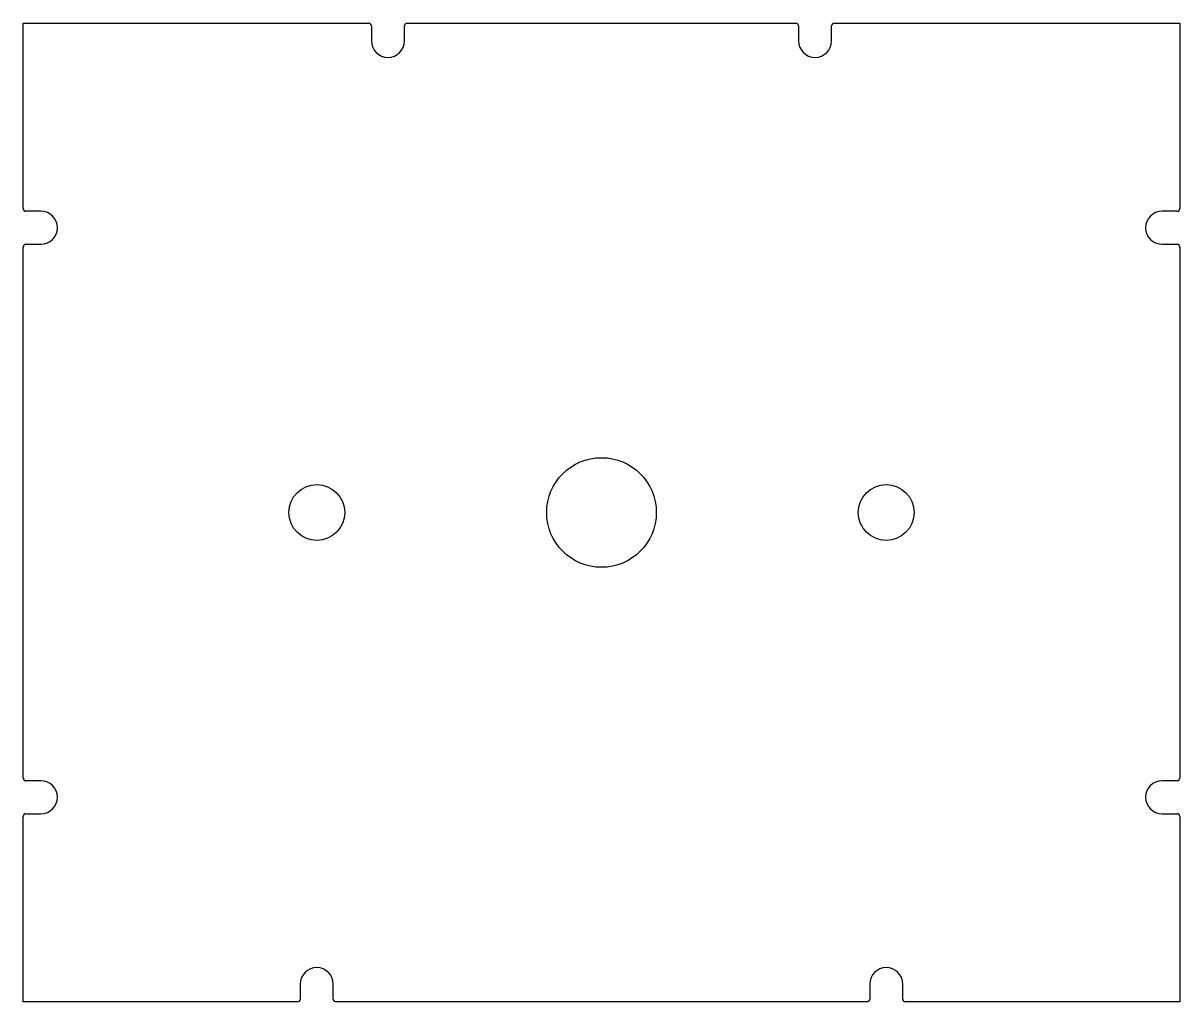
# Model space of a CAD drawing. Header units: inches. Extents: x -2.03 to 2.03, y -1.72 to 1.72.
import ezdxf

# ---------------------------------------------------------------- set-up
doc = ezdxf.new("R2010")
doc.units = ezdxf.units.IN
doc.header["$MEASUREMENT"] = 0

msp = doc.modelspace()

# ---------------------------------------------------------------- linework, layer by layer
at = {"color": 7, "linetype": 'Continuous', "lineweight": 25}
for p, q in [((-2.03125, 1.068), (-2.03125, 1.71875)), ((-2.03125, 1.71875), (-0.818, 1.71875)), ((-0.808, 1.70875), (-0.808, 1.65625)), ((-0.692, 1.65625), (-0.692, 1.70875)), ((-0.682, 1.71875), (0.682, 1.71875)), ((0.692, 1.70875), (0.692, 1.65625)), ((0.808, 1.65625), (0.808, 1.70875)), ((0.818, 1.71875), (2.03125, 1.71875)), ((2.03125, 1.71875), (2.03125, 1.068)), ((-1.96875, 1.058), (-2.02125, 1.058)), ((2.02125, 1.058), (1.96875, 1.058)), ((-2.02125, 0.942), (-1.96875, 0.942)), ((1.96875, 0.942), (2.02125, 0.942)), ((-2.03125, -0.932), (-2.03125, 0.932)), ((2.03125, 0.932), (2.03125, -0.932)), ((-1.96875, -0.942), (-2.02125, -0.942)), ((2.02125, -0.942), (1.96875, -0.942)), ((-2.03125, -1.71875), (-2.03125, -1.068)), ((-2.02125, -1.058), (-1.96875, -1.058)), ((1.96875, -1.058), (2.02125, -1.058)), ((2.03125, -1.068), (2.03125, -1.71875)), ((-1.058, -1.65625), (-1.058, -1.70875)), ((-0.942, -1.70875), (-0.942, -1.65625)), ((0.942, -1.65625), (0.942, -1.70875)), ((1.058, -1.70875), (1.058, -1.65625)), ((-1.068, -1.71875), (-2.03125, -1.71875)), ((0.932, -1.71875), (-0.932, -1.71875)), ((2.03125, -1.71875), (1.068, -1.71875))]:
    msp.add_line(p, q, dxfattribs=at)
for centre, radius in [((0, 0), 0.1925), ((-1, 0), 0.098), ((1, 0), 0.098)]:
    msp.add_circle(centre, radius, dxfattribs=at)
for centre, radius, start, end in [((-0.818, 1.70875), 0.01, 0, 90), ((-0.682, 1.70875), 0.01, 90, 180), ((0.682, 1.70875), 0.01, 0, 90), ((0.818, 1.70875), 0.01, 90, 180), ((-0.75, 1.65625), 0.058, 180, 0), ((0.75, 1.65625), 0.058, 180, 0), ((-2.02125, 1.068), 0.01, 180, 270), ((-1.96875, 1), 0.058, 270, 90), ((1.96875, 1), 0.058, 90, 270), ((2.02125, 1.068), 0.01, 270, 0), ((-2.02125, 0.932), 0.01, 90, 180), ((2.02125, 0.932), 0.01, 0, 90), ((-2.02125, -0.932), 0.01, 180, 270), ((2.02125, -0.932), 0.01, 270, 0), ((-1.96875, -1), 0.058, 270, 90), ((1.96875, -1), 0.058, 90, 270), ((-2.02125, -1.068), 0.01, 90, 180), ((2.02125, -1.068), 0.01, 0, 90), ((-1, -1.65625), 0.058, 0, 180), ((1, -1.65625), 0.058, 0, 180), ((-1.068, -1.70875), 0.01, 270, 360), ((-0.932, -1.70875), 0.01, 180, 270), ((0.932, -1.70875), 0.01, 270, 360), ((1.068, -1.70875), 0.01, 180, 270)]:
    msp.add_arc(centre, radius, start, end, dxfattribs=at)

doc.saveas('drawing.dxf')
